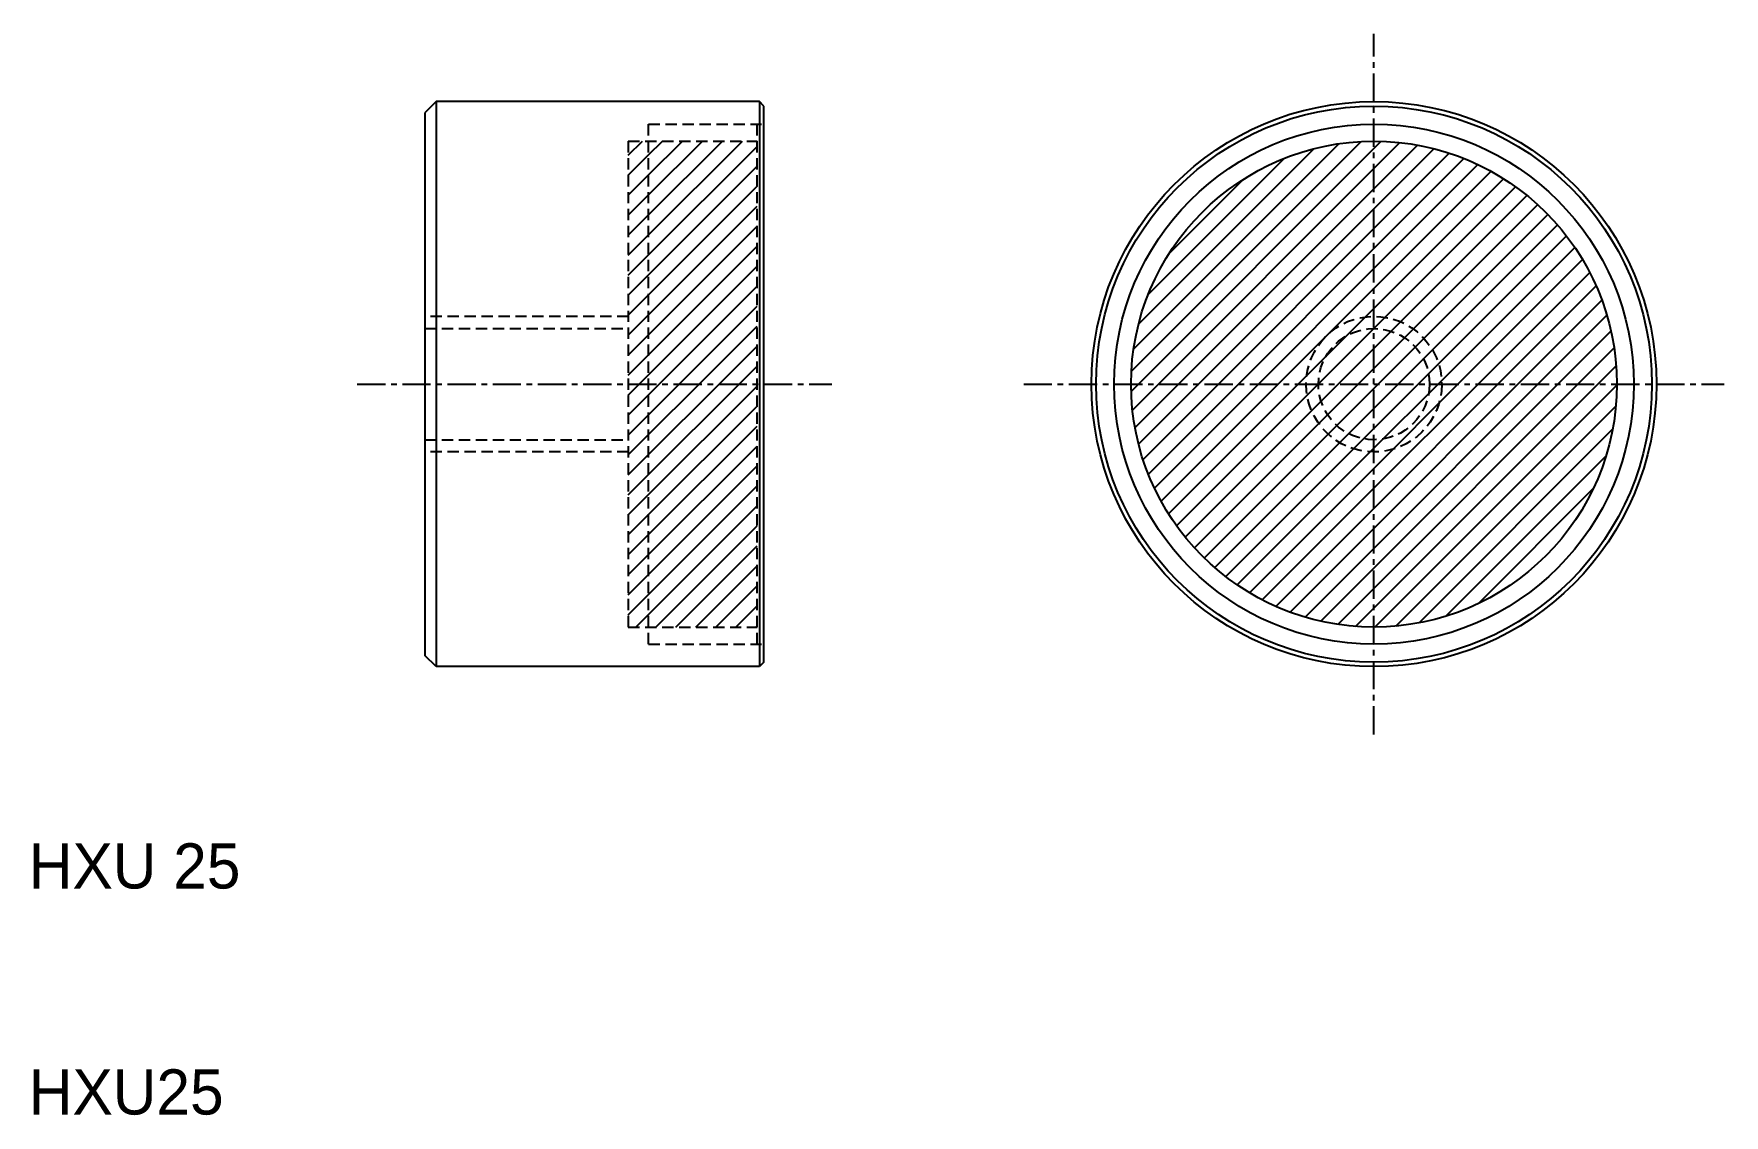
# Model space of a CAD drawing. Extents: x 10.2 to 85, y 10 to 57.8.
import ezdxf

# ---------------------------------------------------------------- set-up
doc = ezdxf.new("R2010")
doc.units = 0
doc.linetypes.add('CENTER', pattern=[2, 1.25, -0.25, 0.25, -0.25])
doc.linetypes.add('DASHED', pattern=[0.75, 0.5, -0.25])
doc.layers.get('0').update_dxf_attribs({"linetype": 'CONTINUOUS'})
doc.layers.add('CENTER', color=1, linetype='CENTER')

# ---------------------------------------------------------------- blocks, each defined once
blk = doc.blocks.new('*X11')
at = {"color": 0, "linetype": 'CONTINUOUS'}
for p, q in [((58.786, 41.992), (69.856, 53.062)), ((58.796, 42.886), (68.962, 53.052)), ((58.843, 41.165), (70.683, 53.005)), ((58.893, 43.867), (67.981, 52.955)), ((58.955, 40.393), (71.455, 52.894)), ((59.113, 39.667), (72.181, 52.735)), ((59.114, 44.972), (66.876, 52.734)), ((59.311, 38.982), (72.866, 52.537)), ((59.538, 46.28), (65.568, 52.31)), ((59.546, 38.333), (73.515, 52.302)), ((59.815, 37.718), (74.13, 52.033)), ((60.114, 37.133), (74.715, 51.734)), ((60.442, 36.577), (75.271, 51.406)), ((60.459, 48.085), (63.763, 51.389)), ((60.798, 36.049), (75.799, 51.05)), ((61.18, 35.548), (76.3, 50.668)), ((61.589, 35.072), (76.776, 50.259)), ((62.023, 34.623), (77.225, 49.825)), ((62.484, 34.199), (77.649, 49.364)), ((62.97, 33.802), (78.046, 48.878)), ((63.482, 33.43), (78.418, 48.366)), ((64.022, 33.086), (78.762, 47.826)), ((64.59, 32.77), (79.078, 47.258)), ((65.187, 32.484), (79.364, 46.661)), ((65.817, 32.229), (79.619, 46.031)), ((66.48, 32.009), (79.839, 45.368)), ((67.182, 31.827), (80.021, 44.666)), ((67.927, 31.687), (80.161, 43.921)), ((68.721, 31.598), (80.25, 43.127)), ((69.574, 31.567), (80.281, 42.274)), ((70.502, 31.611), (80.237, 41.346)), ((71.529, 31.754), (80.094, 40.319)), ((72.705, 32.046), (79.802, 39.143)), ((74.155, 32.612), (79.236, 37.693))]:
    blk.add_line(p, q, dxfattribs=at)
blk = doc.blocks.new('*X12')
at = {"color": 0, "linetype": 'CONTINUOUS'}
for p, q in [((36.531, 52.441), (37.157, 53.067)), ((36.531, 51.557), (37.431, 52.457)), ((37.431, 48.921), (41.577, 53.067)), ((37.431, 49.805), (40.693, 53.067)), ((37.431, 50.689), (39.809, 53.067)), ((37.431, 51.573), (38.925, 53.067)), ((37.431, 52.457), (38.041, 53.067)), ((37.431, 48.038), (42.231, 52.838)), ((37.431, 47.154), (42.231, 51.954)), ((36.531, 50.673), (37.431, 51.573)), ((37.431, 46.27), (42.231, 51.07)), ((36.531, 49.789), (37.431, 50.689)), ((37.431, 45.386), (42.231, 50.186)), ((36.531, 48.905), (37.431, 49.805)), ((36.531, 48.021), (37.431, 48.921)), ((37.431, 44.502), (42.231, 49.302)), ((36.531, 47.138), (37.431, 48.038)), ((37.431, 43.618), (42.231, 48.418)), ((36.531, 46.254), (37.431, 47.154)), ((37.431, 42.734), (42.231, 47.534)), ((37.898, 42.317), (42.231, 46.65)), ((36.531, 45.37), (37.431, 46.27)), ((38.782, 42.317), (42.231, 45.766)), ((36.531, 44.486), (37.431, 45.386)), ((36.531, 43.602), (37.431, 44.502)), ((39.665, 42.317), (42.231, 44.883)), ((36.531, 42.718), (37.431, 43.618)), ((40.549, 42.317), (42.231, 43.999)), ((37.014, 42.317), (37.431, 42.734)), ((41.433, 42.317), (42.231, 43.115)), ((36.531, 41.834), (37.014, 42.317)), ((37.431, 38.315), (41.433, 42.317)), ((37.431, 39.199), (40.549, 42.317)), ((37.431, 40.083), (39.665, 42.317)), ((37.431, 40.966), (38.782, 42.317)), ((37.431, 41.85), (37.898, 42.317)), ((37.431, 37.431), (42.231, 42.231)), ((36.531, 40.95), (37.431, 41.85)), ((37.431, 36.547), (42.231, 41.347)), ((36.531, 40.066), (37.431, 40.966)), ((37.431, 35.663), (42.231, 40.463)), ((36.531, 39.183), (37.431, 40.083)), ((36.531, 38.299), (37.431, 39.199)), ((37.431, 34.779), (42.231, 39.579)), ((36.531, 37.415), (37.431, 38.315)), ((37.431, 33.895), (42.231, 38.695)), ((36.531, 36.531), (37.431, 37.431)), ((37.431, 33.012), (42.231, 37.812)), ((37.431, 32.128), (42.231, 36.928)), ((36.531, 35.647), (37.431, 36.547)), ((37.754, 31.567), (42.231, 36.044)), ((36.531, 34.763), (37.431, 35.663)), ((36.531, 33.879), (37.431, 34.779)), ((38.638, 31.567), (42.231, 35.16)), ((36.531, 32.995), (37.431, 33.895)), ((39.522, 31.567), (42.231, 34.276)), ((36.531, 32.112), (37.431, 33.012)), ((40.406, 31.567), (42.231, 33.392)), ((41.29, 31.567), (42.231, 32.508)), ((36.87, 31.567), (37.431, 32.128)), ((42.174, 31.567), (42.231, 31.624))]:
    blk.add_line(p, q, dxfattribs=at)

msp = doc.modelspace()

# ---------------------------------------------------------------- linework, layer by layer
at = {"color": 7, "linetype": 'CONTINUOUS'}
for p, q in [((28.031, 54.817), (27.531, 54.317)), ((42.331, 54.817), (28.031, 54.817)), ((28.031, 54.817), (28.031, 29.817)), ((42.531, 54.617), (42.331, 54.817)), ((42.331, 54.817), (42.331, 29.817)), ((42.531, 30.017), (42.531, 54.617)), ((27.531, 54.317), (27.531, 30.317)), ((28.031, 29.817), (27.531, 30.317)), ((42.531, 30.017), (42.331, 29.817)), ((42.331, 29.817), (28.031, 29.817))]:
    msp.add_line(p, q, dxfattribs=at)
at = {"color": 3, "linetype": 'DASHED'}
for p, q in [((37.431, 30.817), (37.431, 53.817)), ((37.431, 53.817), (42.531, 53.817)), ((42.231, 30.817), (42.231, 53.817)), ((36.531, 53.067), (36.531, 31.567)), ((36.531, 53.067), (42.231, 53.067)), ((36.531, 45.317), (27.531, 45.317)), ((27.531, 44.776), (36.531, 44.776)), ((27.531, 39.858), (36.531, 39.858)), ((36.531, 39.317), (27.531, 39.317)), ((36.531, 31.567), (42.231, 31.567)), ((37.431, 30.817), (42.531, 30.817))]:
    msp.add_line(p, q, dxfattribs=at)
at = {"color": 7, "linetype": 'CONTINUOUS'}
for radius in [12.5, 12.3, 11.5, 10.75]:
    msp.add_circle((69.531, 42.317), radius, dxfattribs=at)
at = {"color": 3, "linetype": 'DASHED'}
for radius in [3, 2.459]:
    msp.add_circle((69.531, 42.317), radius, dxfattribs=at)
at = {"layer": 'CENTER', "color": 1, "linetype": 'CENTER'}
for p, q in [((69.531, 26.817), (69.531, 57.817)), ((24.531, 42.317), (45.531, 42.317)), ((54.031, 42.317), (85.031, 42.317))]:
    msp.add_line(p, q, dxfattribs=at)

# ---------------------------------------------------------------- block references
at = {"color": 3, "linetype": 'CONTINUOUS'}
for name in ['*X12', '*X11']:
    msp.add_blockref(name, (0, 0), dxfattribs=at)

# ---------------------------------------------------------------- texts
at = {"color": 7, "linetype": 'CONTINUOUS'}
for s, p in [('HXU 25', (10, 20)), ('HXU25', (10, 10))]:
    msp.add_text(s, height=2, dxfattribs=at).set_placement(p)

doc.saveas('drawing.dxf')
